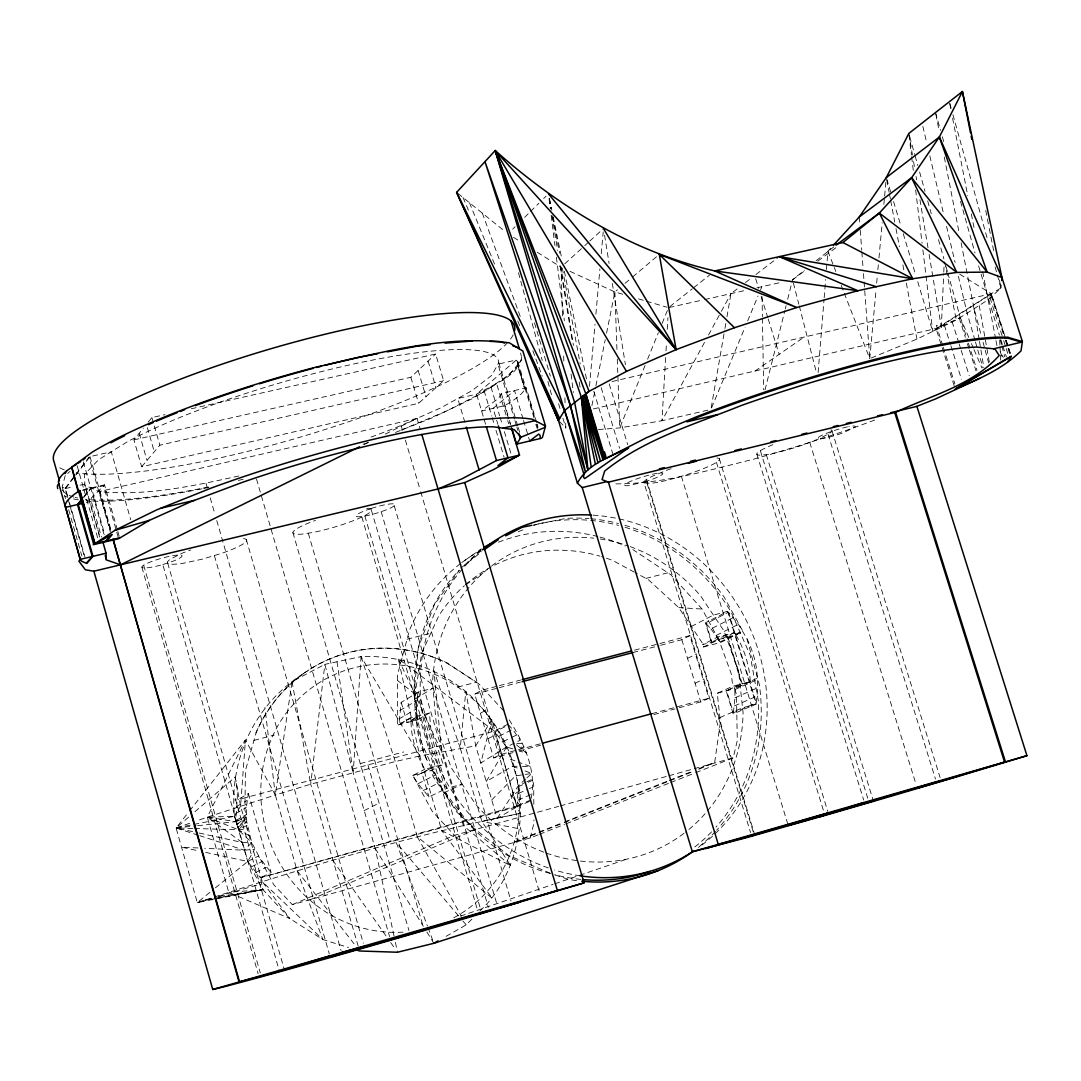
<?xml version="1.0" encoding="UTF-8"?>
<svg xmlns="http://www.w3.org/2000/svg" width="1081" height="1081" viewBox="0 0 1081 1081"><rect width="100%" height="100%" fill="white"/><g stroke="black" fill="none" stroke-linecap="round" stroke-linejoin="round"><path stroke-width="0.75" stroke-dasharray="5 3.75" d="M460.438 563.633A181.5 168.312 62.5 0 0 409.442 630.318L397.457 675.003L397.335 722.311L398.011 724.973L409.834 718.189L429.4 713.028L430.914 729.526L443.264 764.335L424.765 769.321L421.171 762.618A99.641 93.074 62.1 0 1 411.402 729.337L410.739 717.946L398.916 724.729L401.2 702.353L418.55 692.002L432.995 688.232L415.415 698.637M443.98 792.805L462.168 784.144L446.899 788.306L435.67 774.861L426.752 759.727A100.222 93.547 62 0 1 416.915 726.243L416.28 708.96L418.55 692.002L446.899 788.306L428.968 796.913L417.942 783.711L412.726 775.469L424.765 769.321M303.234 673.787C254.886 704.15 228.753 759.632 234.55 816.263L247.725 861.476L262.94 889.649L289.857 918.62L322.881 939.551L348.46 947.51M538.014 834.87L530.203 837.937L292.316 904.648L273.736 884.65L251.751 842.612L246.698 821.722L246.319 807.493L248.36 793.495L237.942 799.71L234.753 799.967M197.674 825.695L235.874 821.641C236.063 806.615 239.563 792.022 235.05 777.09L193.648 812.831M942.781 345.663L936.349 325.367L941.335 327.246L943.713 273.79M943.781 272.128L944.226 262.102M665.612 357.554L661.964 420.739L619.737 427.9L598.388 429.549M666.004 350.906L666.491 342.596M667.261 329.3L667.936 317.652M479.842 911.053C512.34 880.866 523.799 833.856 519.785 790.738L518.434 785.522C510.583 749.525 493.99 715.852 465.789 691.489C436.156 667.734 399.132 654.91 361.081 656.613L353.19 772.807L375.202 848.423L393.984 935.768M726.635 634.696L741.674 683.881L726.175 690.867L733.215 713.919L756.078 704.109L727.675 611.36L705.407 622.791L711.352 642.276L727.108 634.574L742.161 683.76L726.648 690.732L733.377 712.811L756.241 702.974L757.849 687.705L756.903 671.044A98.547 90.304 62.7 0 0 747.052 638.885L738.431 624.332L728.459 612.224L706.177 623.656L711.811 642.155M733.377 712.811L734.985 697.799L734.756 688.34L757.592 678.071M818.128 372.58L824.033 299.437M824.168 297.775L825.641 279.493M826.438 269.507L827.924 251.224L831.275 247.563M214.551 896.96C314.963 864.449 416.266 833.897 519.893 813.466L517.002 805.913L518.434 785.522L525.731 778.942M531.122 798.481C537.041 770.415 523.826 742.971 509.219 719.865M589.496 386.295L595.009 324.219M595.901 314.152L599.914 268.845M601.252 253.751L603.198 231.942M844.288 293.262L869.759 358.649L876.042 289.884M876.664 283.181L877.272 276.479M877.88 269.764L878.34 264.737M878.961 258.035L882.177 222.808M883.866 204.363L884.474 197.661M884.636 195.985L886.163 179.216M871.272 358.014L916.918 339.083L956.307 319.99L988.142 299.788L1000.952 288.019L1001.222 285.033M512.772 748.89L506.584 746.957L494.382 731.134L398.267 658.815L419.806 755.984L441.751 830.654L510.651 865.651L481.896 821.425L460.249 748.106L465.789 691.489L475.721 745.836L497.192 818.385L519.853 805.115L511.732 795.886L519.785 790.738M358.23 946.226L310.693 784.198L324.868 664.356L361.081 656.613L419.806 755.984L475.721 745.836L491.76 719.703L516.84 806.845L260.345 877.772L247.725 861.476L205.741 852.396M995.682 339.029L988.142 299.788L991.318 293.708L1000.952 288.019L999.33 279.763M698.758 769.294L714.676 762.402L720.392 722.149L717.284 693.272L732.688 686.313L750.39 681.53L749.66 674.341A97.979 89.872 62.7 0 0 735.877 634.952L734.391 632.655M337.029 661.761L353.19 772.807L324.868 664.356L292.046 681.638L275.317 795.021L297.194 870.881L322.881 939.551L262.291 881.677L240.604 806.102L235.05 777.09M453.723 917.796A135.517 128.504 63.7 0 0 500.868 872.935C544.108 800.237 507.989 702.055 429.495 672.206A135.517 128.504 63.7 0 0 281.006 720.527C241.86 782.63 261.832 867.57 321.408 909.053A135.517 128.504 63.7 0 0 406.091 931.93M398.011 724.973L417.347 719.865L414.982 693.921L421.793 652.897L438.71 615.967A161.961 150.178 62.5 0 1 464.452 585.645M711.19 407.821L724.662 330.056M724.946 328.394L725.81 323.435M726.959 316.814L730.972 293.64L738.877 287.587M464.884 422.347L457.763 398.511L476.572 394.187L502.706 380.228A128.774 23.444 -16.7 0 0 516.691 368.324L518.407 363.608L516.394 359.959L497.949 364.135L514.461 419.036M536.649 422.495L526.204 387.836L501.381 393.552L498.692 398.2L481.626 410.996L504.692 405.659L509.489 402.794A128.882 22.458 -16.7 0 0 523.582 391.187L525.055 388.093M521.664 357.162L520.299 363.905L502.706 380.228M591.888 405.699L595.563 387.566M595.888 385.917L605.225 339.758M606.563 333.164L614.886 291.951L617.427 289.803M695.705 772.658L733.175 757.889L737.296 740.526L736.431 694.61L734.769 688.543L750.39 681.53M765.01 389.957L784.86 310.585M785.265 308.963L786.076 305.72M787.684 299.248L792.549 279.803L804.345 270.277M491.76 719.703L480.802 762.983L506.584 746.957L520.285 740.215L512.597 729.324M530.203 837.937L533.919 823.29L533.892 819.911M65.211 475.613L62.144 487.166L65.036 488.369L67.752 497.936M457.722 687.084L476.505 682.179L446.899 662.842A151.867 144.016 63.7 0 0 256.075 732.837L245.414 770.577L244.941 810.264L246.279 815.709L235.874 821.641L207.282 817.168L196.364 820.952M645.073 365.446L619.737 427.9L617.819 374.188M647.6 359.203L658.37 332.664M662.18 323.3L668.504 307.68L703.028 299.923M711.555 407.929L745.093 327.111M747.674 320.895L757.997 296.032M760.578 289.816L761.862 286.708M704.488 342.407L661.964 420.739L707.933 410.158M708.501 335.029L720.541 312.855M721.338 311.382L730.972 293.64M99.682 537.135L84.913 485.274L84.426 474.505L98.533 459.776L126.936 442.007A216.362 39.956 -16.3 0 1 358.46 362.973A216.362 39.956 -16.3 0 1 498.733 362.703L491.814 375.31L471.924 390.7L440.913 407.794L401.065 425.509A216.362 39.956 -16.3 0 1 369.229 437.751M215.403 887.839L247.725 861.476L254.589 849.22L244.374 850.234L204.687 848.288M506.584 746.957L486.288 781.522L512.502 766.226L520.758 766.402M497.192 818.385L518.434 785.522L525.38 782.401M65.036 488.369L75.035 475.356M76.035 474.059L89.02 457.141L110.303 531.771M67.738 496.503L65.468 488.544L74.67 476.572M75.697 475.235L90.007 456.614L111.302 451.79L130.747 519.799M248.36 793.495L271.101 872.61L260.345 877.772L262.94 889.649L197.31 902.594L176.081 827.992L188.499 812.223M189.54 810.912L245.441 739.931L275.317 795.021L310.693 784.198L395.295 761.537L419.806 755.984M83.791 496.72L90.763 488.017M83.453 497.855L91.466 487.855L104.762 534.487M191.269 408.767L435.643 354.014L443.615 380.728L418.59 403.335L141.638 466.776L133.922 439.872L143.327 428.211M148.232 422.117L151.894 417.577L165.015 414.645M518.38 363.77L509.881 374.175L483.842 391.93L446.331 411.158L398.565 431.211M141.638 466.776L159.853 445.196L443.615 380.728M518.407 363.608L522.191 359.108L520.529 353.055M194.58 828.519L238.293 829.762L246.698 821.722L237.536 827.235L246.495 818.722L236.712 824.438L234.55 816.263L240.604 806.102L245.441 739.931L207.282 817.168L238.293 829.762L251.751 842.612L244.374 850.234L199.904 835.748M491.733 799.94L515.475 775.874L523.65 774.672M471.884 919.12L466.195 924.877L443.71 937.686M512.705 229.131L515.096 226.767M524.623 217.349L529.393 212.633M530.582 211.444L538.919 203.201M543.675 198.485L546.067 196.134M117.356 529.798L104.533 484.856L91.196 498.26L91.304 501.368L101.465 537.014M464.668 565.079L481.41 549.053M133.922 439.872L410.848 377.283L435.643 354.014M564.782 263.805L583.51 246.765M584.767 245.63L588.51 242.212M589.753 241.077L603.495 228.577M526.96 777.847L531.825 773.456L524.393 770.672M526.204 387.836L524.717 389.174L517.799 366.229M67.63 473.505L70.035 471.384M198.309 835.235L176.081 827.992L188.621 817.155M671.085 468.695A39.686 5.243 -17.2 0 0 667.031 470.127L651.357 476.653L646.452 479.396L643.965 481.545L644.06 482.95L750.538 832.559M625.034 283.371L631.385 278.006M632.655 276.939L656.748 256.575M211.768 898.352L197.31 902.594L210.227 892.055M816.128 260.751L834.681 246.211M669.828 306.626L692.313 288.776M693.637 287.735L709.501 275.128M460.871 568.038L481.653 551.796M745.458 282.546L750.741 278.506M755.984 274.493L778.023 257.616M236.712 824.438L246.387 817.222L235.874 821.641M792.549 279.803L805.804 269.993M817.736 261.17L836.289 247.441M917.728 281.736L932.714 331.421L991.277 293.964L1005.587 338.826M464.344 560.728L481.302 548.837M754.822 371.161L804.223 337.029M465.749 584.753L482.734 573.268M256.075 732.837L255.927 732.932A151.84 143.989 63.7 0 1 446.71 662.964L446.899 662.842M624.859 525.285A184.865 170.987 62.4 0 1 724.324 597.374L742.633 630.831L735.877 634.952L718.784 639.466L703.609 646.965L701.772 642.141L678.746 607.59L648.384 579.74L635.777 572.944M236.631 806.561L247.049 800.44M399.727 710.609L417.063 700.407M235.915 813.52L246.319 807.493M398.943 719L416.28 708.96L413.915 695.042L418.293 647.911L434.373 604.576L459.303 570.214C410.942 619.399 403.686 696.772 426.752 759.727M235.807 820.547L246.211 814.601M410.726 720.73L416.226 717.595M416.334 718.946L410.834 722.067L409.834 718.189M417.347 719.865L429.4 713.028M513.056 752.673L493.639 757.93L474.735 694.124L481.518 690.327L497.787 686.057M480.396 713.244L487.22 709.568M691.34 626.48L713.392 615.089L727.675 611.36M593.428 408.929L937.254 328.205L960.279 317.584L947.861 273.128M507.921 724.175L494.382 731.134L237.942 799.71M660.64 645.276L681.841 639.709L689.84 635.642L708.906 698.258L700.772 701.92L676.503 708.487M523.907 746.863L520.826 748.43L522.096 743.539L514.988 743.633L526.704 753.254L518.961 750.836M487.963 738.755L494.841 735.256M247.725 861.476L258.305 856.098L271.101 872.61M412.726 775.469L431.035 770.537L443.264 764.335M498.99 736.215L511.232 730.013M706.177 623.656L710.933 628.939L733.31 617.616M249.481 835.789L238.293 829.762L247.238 825.262M251.238 866.935L261.872 861.625M364.175 810.574L379.107 803.115M417.942 783.711L435.67 774.861L421.658 742.661L416.28 709.582M503.165 741.661L510.002 738.255M511.367 737.58L516.826 734.85M710.933 628.939L715.973 635.533L738.431 624.332M735.485 634.344L734.54 632.615L717.852 637.02L702.664 644.56L719.162 640.209M364.121 444.548L370.161 441.561M385.295 434.089L417.05 418.401L420.387 429.63M734.54 632.615L719.014 640.249L702.11 609.049L670.936 574.889L632.871 549.58M720.095 641.925L742.633 630.831M687.516 658.343L695.556 654.397M703.609 646.965L720.487 642.506L743.025 631.439M255.562 872.556L266.264 867.327M423.184 790.549L441.021 781.833M493.639 757.93L500.571 754.552L541.257 743.566M695.083 683.233L703.177 679.436M526.758 781.779L532.311 779.293L533.69 784.576L533.811 804.764M518.529 786.59L522.691 784.725M528.244 782.239L532.406 780.36M734.877 689.61L757.727 679.381M518.529 793.4L527.785 789.319M529.339 788.63L532.42 787.265M734.985 697.799L757.849 687.705M517.961 800.17L531.852 794.13M734.431 705.92L757.308 695.961M719.905 717.554L742.552 707.785L756.078 704.109M530.879 799.94L516.353 806.196L519.853 805.115M516.84 806.845L530.717 800.886M292.316 904.648L454.425 835.316L558.62 806.372M310.693 899.473L475.87 829.357L457.006 812.358L433.184 776.604L431.035 770.537M518.272 531.717L525.974 528.636M533.676 525.542L536.757 524.312M395.457 432.454L430.684 418.455L472.019 398.808L496.679 383.877L507.232 419.023M514.556 841.788L563.025 822.573M564.579 821.952L667.774 781.009M669.342 780.387L692.786 771.091M699.042 768.605L714.676 762.402M514.286 842.383L537.743 833.1M539.297 832.478L562.755 823.182M564.309 822.56L692.502 771.78M539.581 834.248L564.552 824.398M566.12 823.776L669.166 783.13M670.72 782.522L694.151 773.28M874.637 420.063C834.897 435.143 794.238 447.629 753.376 459.263C707.204 470.546 660.599 484.612 612.643 483.842M192.567 831.6L176.081 827.992L190.121 823.114M460.438 916.148L553.107 884.366M554.702 883.826L626.602 859.179M363.013 444.264L370.688 441.656M197.31 902.594L211.403 898M162.812 564.566L172.676 561.323A20.877 3.189 -15.8 0 0 179.027 555.012L175.676 555.269A20.877 3.189 -15.8 0 0 144.124 564.904L142.341 566.214A20.877 3.189 -15.8 0 0 162.812 564.566L279.425 971.319M218.2 896.46L259.981 884.177M260.345 877.772L517.002 805.913L495.03 731.837L508.57 724.892L511.583 728.216M560.242 805.926L667.328 776.172M668.95 775.726L733.175 757.889M717.284 693.272L734.769 688.543M651.938 713.649L708.906 698.258M519.529 750.93L540.568 745.241M653.843 714.609L674.882 708.92M360.23 763.578L403.686 751.971M499.422 685.624L520.569 680.071M634.506 650.167L689.84 635.642M474.735 694.124L497.571 688.124M499.192 687.705L520.393 682.125M632.925 652.559L659.018 645.708M253.967 740.363L274.169 735.08M407.051 639.249L430.819 633.196M645.898 578.403L667.815 572.822M82.994 489.801L104.533 484.856M82.615 490.585L103.573 485.761L116.356 530.676M417.05 418.401L99.209 491.571L84.913 485.274M86.399 502.503L91.304 501.368M612.008 381.552L991.318 293.708L1005.627 338.596M65.468 488.544L73.549 486.693M80.021 485.207L84.859 484.085L100.128 537.676M704.663 299.559L745.606 290.357M756.984 287.803L781.252 282.344M99.722 491.612L110.775 531.339L99.209 491.571C147.192 496.409 195.012 485.599 241.644 475.383M519.893 813.466L481.896 821.425L519.975 828.951M533.501 524.974L565.768 518.407A184.865 170.987 62.4 0 1 589.091 518.596M192.891 828.465L176.081 827.992L192.323 824.735M193.945 824.411L234.55 816.263L207.282 817.168L228.767 892.325L289.857 918.62L262.291 881.677M201.215 901.324L262.94 889.649L228.767 892.325M205.133 900.041L213.389 898.554M215.038 898.257L262.94 889.649L214.646 897.216M525.285 774.428L531.825 773.456M176.081 827.992L196.012 825.87M238.293 829.762L247.792 828.803M522.407 766.429L530.663 766.605L518.15 762.024M199.174 833.032L242.049 842.41L251.751 842.612M198.066 847.963L181.527 847.153L199.282 850.99M678.746 607.59L702.11 609.049M366.702 508.448L370.364 508.962A40.875 6.135 -16.4 0 1 365.608 515.151L359.203 518.258A40.875 6.135 -16.4 0 1 312.22 532.582L304.22 533.865A40.875 6.135 -16.4 0 1 315.517 520.353M644.06 482.95L651.667 483.234A39.686 5.243 -17.2 0 0 676.571 477.734L686.354 474.762A39.686 5.243 -17.2 0 0 716.892 458.006M570.011 271.345L614.886 291.951L622.778 294.262M638.547 298.883L644.857 300.734M646.424 301.207L666.936 307.22M550.229 873.407C496.868 859.706 453.534 817.749 431.305 768.105L413.658 777.077L432.224 811.29L454.425 835.316M554.85 874.907L568.674 879.394A184.865 170.987 62.4 0 0 580.132 881.042M510.327 759.146L516.596 761.443M512.502 766.226L518.448 768.456M550.27 873.259L508.57 855.368L470.748 825.816L441.062 787.319L435.67 774.861M634.331 572.16L612.63 560.444A161.961 150.178 62.5 0 0 601.549 556.647M959.698 274.196L991.318 293.708L936.105 328.705L941.632 346.163M513.529 237.361L520.515 241.752M537.284 252.278L561.039 267.21L573.443 345.488M446.71 662.964L478.964 684.003L504.111 711.352M242.049 842.41L207.282 817.168L275.317 795.021L264.926 707.393M397.443 680.435L414.982 693.921M457.898 193.404L505.381 231.766M361.081 656.613L395.295 761.537L417.32 836.762L492.355 898.379L441.751 830.654M510.651 865.651L463.357 825.519L441.548 751.498L398.267 658.815M559.499 421.509L565.809 427.981L565.62 421.279M458.547 915.877L396.308 842.585L427.414 925.985M462.911 921.026L466.195 924.877L464.56 921.944M297.194 870.881L355.554 945.74M332.705 860.192L386.876 937.132M390.754 942.632L395.592 949.496M715.973 635.533L720.487 642.506M375.202 848.423L423.36 926.309M426.86 931.971L433.859 943.294M417.32 836.762L461.303 916.066M1000.006 346.798L1000.263 351.825L1003.29 357.392M968.806 337.448L960.279 317.584L967.9 341.569M971.427 343.555L973.386 348.136M974.049 349.663L981.913 367.999M463.046 197.566L469.667 213.038M469.465 202.755L494.895 264.953M517.772 320.922L519.677 325.584M827.924 251.224L835.802 271.466M841.261 285.479L843.68 291.708M717.852 637.02L731.351 674.058L732.688 686.313M427.995 927.552L432.697 940.146M482.315 213.133L520.664 317.571M532.879 350.798L542.176 376.12M1000.263 351.825L1002.519 358.027M460.249 748.106L433.954 670.733L441.548 751.498M1006.141 340.191L1011.248 356.217M1006.1 340.434L1010.195 353.244M991.088 295.532L1004.844 338.677M1005.357 340.272L1010.965 357.838M989.98 297.64L1003.168 339.029M1003.681 340.623L1005.708 346.987M1006.222 348.582L1008.249 354.96M978.616 265.885L999.412 335.124M1000.911 339.812L1002.398 344.501M1002.898 346.069L1006.384 357M968.4 343.177L977.035 370.364M959.252 318.111L965.347 337.299M967.373 343.69L968.9 348.487M969.4 350.082L976.008 370.864M952.064 321.584L958.644 342.312M959.144 343.907L960.671 348.69M961.171 350.285L969.265 375.796M944.335 325.124L950.375 344.217M950.888 345.798L961.468 379.201M943.281 347.258L954.847 383.769M942.132 347.744L954.699 387.417M831.992 430.833L940.092 777.536M828.06 434.265L935.511 779.104M809.777 442.467L916.269 785.036M755.687 278.709L758.686 288.357M761.186 296.397L767.686 317.314M768.186 318.936L779.185 354.325M766.28 454.574L873.394 801.021M760.375 450.75L867.854 798.535M756.822 454.088L863.665 800.008M719.311 458.668L827.789 811.48M716.446 462.344L824.654 814.452M728.459 612.224L756.241 702.974M681.381 476.275L788.225 825.492M646.452 479.396L754.173 832.951M647.114 483.491L753.254 831.911M609.211 383.917L627.696 444.656M681.841 639.709L700.772 701.92M601.158 387.633L619.575 448.237M593.793 391.254L613.116 454.885M890.676 191.959L886.325 177.541L889.136 192.377M893.568 201.579L900.824 225.632M903.23 233.645L915.796 275.317M537.122 424.076L538.068 427.225M517.867 361.635L534.798 417.996M536.73 424.252L537.689 427.59M534.082 418.036L516.394 359.959L476.572 394.187L485.599 424.306M535.811 424.401L537.406 429.076M518.002 365.837L524.92 388.795M523.069 418.928L514.515 390.525L493.098 408.348L497.882 424.306M523.542 420.495L529.717 441.007M498.733 362.703L517.785 426.036M518.258 427.617L519.691 432.373M514.948 420.644L516.394 425.482M516.88 427.103L517.853 430.333M501.381 393.552L508.975 418.833M509.448 420.414L510.394 423.576M504.692 405.659L510.435 424.792M507.705 420.617L508.665 423.806M490.977 387.052L499.584 415.726M500.071 417.32L502.462 425.292M504.368 431.657L511.07 453.966M484.085 390.592L491.706 416.023M492.193 417.604L494.098 423.968M496.003 430.319L504.097 457.331M534.473 322.814L550.378 376.202M558.58 403.713L560.985 411.793M562.917 418.266L565.809 427.981M428.062 361.122L435.967 387.633M418.144 370.432L425.968 396.673M410.848 377.283L418.59 403.335M481.518 690.327L500.571 754.552M401.065 425.509L402.51 430.36M405.375 440.048L420.239 490.139M420.712 491.747L539.541 892.433M394.254 505.827L511.002 900.959M381.161 511.691L497.219 905.202M371.405 510.327L488.382 907.378M364.851 516.015L480.802 909.972M361.851 516.975L477.734 910.864M401.2 702.353L407.132 722.554L419.063 715.757L434.089 766.807L421.941 772.983L428.968 796.913M308.288 533.217L423.279 926.836M367.959 764.943L390.403 841.802M292.897 532.595L408.942 930.538M256.481 478.991L389.606 936.632M246.292 539.5L363.324 943.213M975.008 340.42L967.144 313.193L957.82 273.871M975.481 342.015L977.332 348.42M977.792 350.028L982.886 367.635M205.985 483.261L207.39 488.126M210.2 497.855L214.889 514.083M216.768 520.569L341.042 950.523M214.389 555.702L329.3 953.847M151.894 417.577L159.853 445.196M147.327 427.617L154.286 451.79M139.206 433.305L147.002 460.425M167.704 563.066L284.398 969.86M143.692 565.228L260.291 972.927M141.895 567.201L258.129 973.697M117.815 531.406L119.653 537.825M116.802 532.284L118.626 538.703M90.007 456.614L110.843 529.663M83.372 461.965L104.127 534.825M77.102 465.587L98.249 539.838M69.549 502.881L84.926 557.026M68.198 499.53L84.494 556.891M62.333 487.301L65.509 498.49M68.684 509.678L81.845 556.039M935.524 112.546L940.524 130.301M942.335 136.76L943.699 141.597M960.482 201.323L974.994 252.981M909.716 136.652L914.661 154.34M915.107 155.948L917.81 165.596M919.607 172.014L924.998 191.31M927.687 200.958L931.282 213.808M938.47 239.536L943.862 258.818M946.078 266.777L947.415 271.547M951.158 108.208L949.361 101.722L950.983 109.978M952.956 114.681L987.048 237.806M995.115 266.966L996.912 273.439M997.358 275.06L1000.952 288.019M518.488 272.777L542.203 360.392M547.905 381.485L551.864 396.092M961.117 242.806L974.076 308.774L981.345 335.88M983.061 342.258L984.777 348.636M985.196 350.23L988.629 362.986M747.052 638.885L759.308 684.462A184.865 170.987 62.4 0 1 716.689 830.1M1000.303 339.826L1001.506 344.447M1001.911 345.988L1004.722 356.798M793.386 283.06L798.845 304.247M799.264 305.882L816.466 372.675M922.836 126.369L926.714 142.76M929.822 155.867L943.821 214.862M946.537 226.334L955.091 262.399M395.389 942.362L397.524 952.239M549.459 198.715L551.823 210.241M553.188 216.822L561.647 257.981M564.35 271.155L587.01 381.458M944.645 262.088L956.307 319.99M985.723 210.403L988.966 226.929M989.291 228.577L994.142 253.346M935.849 114.194L939.092 130.679M944.281 157.069L959.171 232.915M952.591 118.234L967.779 195.81M971.346 213.957L974.576 230.469M982.656 271.723L988.142 299.788M995.993 340.664L996.939 345.569M889.447 194.026L890.379 198.972M890.69 200.62L894.757 222.037M896 228.631L899.433 246.765M902.878 264.899L904.121 271.493M906.31 283.033L916.918 339.083M549.378 198.728L551.229 208.647M552.769 216.903L559.553 253.251M562.336 268.129L580.227 363.959M292.046 681.638L310.693 784.198M979.21 305.491L989.439 362.743M908.824 133.436L912.432 154.975M913.553 161.596L914.661 168.231M916.053 176.514L916.607 179.824M919.931 199.701L927.998 247.738M929.106 254.359L941.335 327.246M974.076 308.774L979.224 339.758M979.494 341.393L983.832 367.486M549.256 198.769L550.878 208.782M551.959 215.443L557.62 250.454M560.053 265.467L572.471 342.164M604.563 235.226L609.103 263.453M612.305 283.384L625.413 364.756M579.24 382.134L580.038 387.133M549.08 198.782L550.324 208.809M551.161 215.484L554.931 245.549M556.404 257.237L564.35 320.692M571.052 374.134L573.362 392.511M909.026 135.111L911.432 155.069M911.634 156.731L913.445 171.703M915.648 190.013L922.079 243.252M922.877 249.9L932.714 331.421M859.273 216.97L859.773 223.645M860.26 230.307L861.746 250.306M861.868 251.981L862.976 266.98M863.462 273.642L863.962 280.303M864.084 281.979L869.759 358.649M999.668 340.083L999.925 345.123M1000.425 355.163L1000.682 360.162M614.886 291.951L616.981 350.69M617.278 359.081L617.764 372.513M561.039 267.21L562.525 317.449M563.674 355.973L563.823 360.986M564.917 397.835L565.16 406.213M762.051 296.68L762.402 316.638M762.429 318.3L763.699 389.822M243.171 479.275A240.293 44.402 -16.3 0 1 238.374 480.41M208.322 487.018A240.293 44.402 -16.3 0 1 85.304 499.273M77.724 498.03A240.293 44.402 -16.3 0 1 75.089 497.409M73.859 497.057A240.293 44.402 -16.3 0 1 62.306 489.936M208.822 487.423A242.617 44.834 -16.3 0 1 203.701 488.477M202.012 488.815A242.617 44.834 -16.3 0 1 85.994 500.76M78.44 499.868A242.617 44.834 -16.3 0 1 73.454 498.922M67.792 497.274A242.617 44.834 -16.3 0 1 64.347 495.774M513.178 334.813A240.063 46.537 -16.3 0 1 508.84 341.164M507.665 342.515A240.063 46.537 -16.3 0 1 306.99 435.116A240.063 46.537 -16.3 0 1 76.21 472.829M64.265 469.884A240.063 46.537 -16.3 0 1 57.658 466.33M243.509 538.635A41.281 6.27 -16 0 1 222.808 552.945L202.742 559.053L183.756 563.16A41.281 6.27 -16 0 1 167.785 563.417L167.406 561.823L169.758 559.499L181.838 553.35A41.281 6.27 -16 0 1 190.783 549.959M847.49 426.873A19.674 2.513 -17.6 0 0 825.235 433.832A19.674 2.513 -17.6 0 0 818.83 438.818L821.047 438.737A19.674 2.513 -17.6 0 0 842.653 433.008L854.922 427.211A19.674 2.513 -17.6 0 0 848.774 426.617M830.83 429.806A39.375 5.094 -17.5 0 1 830.6 432.643L820.736 438.062L803.98 444.588A39.375 5.094 -17.5 0 1 768.051 454.344L762.051 455.115A39.375 5.094 -17.5 0 1 757.97 452.344L761.632 449.912A39.375 5.094 -17.5 0 1 775.347 443.683M684.043 833.275A164.961 152.57 62.4 0 1 545.378 852.733M543.878 852.179A164.961 152.57 62.4 0 1 475.437 804.061L451.169 767.632L436.535 726.446L432.562 683.435A164.961 152.57 62.4 0 1 490.423 566.89M491.747 565.876A164.961 152.57 62.4 0 1 593.847 538.162M600.225 538.987A164.961 152.57 62.4 0 1 628.737 546.121M630.277 546.662A164.961 152.57 62.4 0 1 700.583 595.847L724.027 631.034L738.512 670.76L743.066 712.46A164.961 152.57 62.4 0 1 685.368 832.262M465.668 584.564A161.961 150.178 62.5 0 1 599.928 556.161M461.736 562.647A181.5 168.312 62.5 0 1 481.585 549.986M498.49 542.176A181.5 168.312 62.5 0 1 598.415 536.676M600.023 537.095A181.5 168.312 62.5 0 1 625.304 546.027M590.78 518.745A184.865 170.987 62.4 0 1 618.562 523.528M715.541 831.33A184.865 170.987 62.4 0 1 698.475 847.166M580.983 879.407A183.121 169.393 62.4 0 1 554.958 874.772M538.338 523.934A183.121 169.393 62.4 0 1 589.037 520.272M590.685 520.407A183.121 169.393 62.4 0 1 618.643 525.42M625.048 527.271A183.121 169.393 62.4 0 1 731.188 612.211L750.16 655.086L758.376 700.988A183.121 169.393 62.4 0 1 716.014 827.073M711.555 831.884A183.121 169.393 62.4 0 1 693.043 848.315M580.254 875.84A184.351 170.379 62.3 0 1 554.485 869.962M548.324 867.921A184.351 170.379 62.3 0 1 424.428 724.554A184.351 170.379 62.3 0 1 480.923 550.999M593.104 515.151A184.351 170.379 62.3 0 1 758.011 649.343A184.351 170.379 62.3 0 1 698.542 847.572M371.067 508.489L366.27 510.178A20.377 3.054 -16.5 0 0 361.378 516.569L365.324 515.948A20.377 3.054 -16.5 0 0 380.012 512.097L384.755 510.435A20.377 3.054 -16.5 0 0 393.862 503.881A20.377 3.054 -16.5 0 0 371.067 508.489M646.411 481.315L628.818 485.599A19.931 2.662 -17.1 0 1 632.034 480.721A19.931 2.662 -17.1 0 1 658.842 473.1L661.356 472.978A19.931 2.662 -17.1 0 1 646.411 481.315"/><path stroke-width="1.5" d="M1001.655 280.533L1001.925 277.533L962.414 91.507L908.824 133.436L886.325 177.541L859.273 216.97L833.519 245.117M970.508 132.801L962.414 91.507L939.362 137.03L1001.925 277.533L1022.396 341.596L1021.018 350.879C1002.911 368.702 979.481 379.012 956.347 388.525L1011.208 356.446L1007.884 361.689M112.992 539.311L239.05 981.926L274.196 972.832L330.3 955.793M540.257 438.521L540.122 435.481L538.73 434.062L529.717 441.007M518.272 455.763L493.26 469.749L464.722 482.572L93.871 571.2L85.358 569.782L78.899 561.147L80.251 559.35L65.211 505.57A131.828 23.512 -16 0 1 78.129 491.625L71.711 467.141L92.561 451.926A242.617 44.834 -16.3 0 1 315.638 367.243C378.958 353.244 443.953 334.515 509.327 342.812L522.88 351.068L545.5 426.036L542.446 437.386L541.392 438.251L516.569 444.115L511.826 428.319M979.575 378.364L935.795 398.821L916.891 406.348L1026.95 755.673L997.223 764.686A236.982 3.378 -16.4 0 1 834.937 812.547L744.579 838.207L692.326 851.774L582.227 487.585L577.416 483.207L558.445 420.428L564.579 410.456L589.05 391.336L626.48 371.391L676.138 349.622L734.458 327.719L796.778 307.517L857.895 290.721L912.702 278.736L956.834 272.426L987.142 272.101L1001.925 277.533M65.009 473.6L66.792 470.748L76.643 463.965M516.569 444.115L521.123 437.116L545.135 427.36M556.688 413.942L558.445 420.428L456.614 192.377L495.193 150.57C558.188 206.457 632.047 251.887 714.798 270.939L842.91 242.536L879.339 213.065L911.594 177.743L939.362 137.03L987.142 272.101L911.594 177.743L859.273 216.97M577.416 483.207C587.645 463.56 610.116 456.885 628.669 447.858L584.767 478.572L583.591 477.356L583.862 474.221L564.579 410.456L484.977 161.637L570.471 405.807L587.875 469.695L581.375 397.186L495.193 150.57L676.138 349.622L659.288 254.427L796.778 307.517L714.798 270.939L857.895 290.721L779.32 256.629L912.702 278.736L879.339 213.065L836.032 245.198M81.697 499.327L77.508 504.557L92.277 556.499L86.304 563.269L81.507 561.161L80.291 559.593L58.752 483.585L57.482 485.639A242.617 44.834 -16.3 0 0 57.712 488.626M81.345 500.476L78.21 504.395L92.98 556.337L86.737 563.404M105.884 541.081L111.235 535.014L93.236 544.702L118.626 538.703L149.394 520.353L190.905 501.692L242.198 482.423A216.93 34.578 -16.3 0 1 493.017 426.806L514.299 429.67L521.123 437.116M106.587 540.919L112.235 534.527M83.088 459.952L85.061 458.236M484.261 549.756L498.246 539.743L483.95 547.216M886.325 177.541L939.362 137.03M78.589 491.328L79.886 490.517L95.006 543.648L114.937 530.312L156.515 509.962L210.727 488.247A243.252 38.794 -16.3 0 1 532.379 419.293L545.5 426.036M511.394 427.968L519.529 455.074L496.476 460.547L462.073 478.775L438.021 488.95M78.129 491.625L79.886 490.517M955.199 389.011L1011.248 356.217M78.008 463.181L80.737 461.601M354.852 949.51L359.649 950.996L397.524 952.239L433.859 943.294L438.075 940.889M519.529 455.074L497.949 465.533L507.948 457.817L498.368 425.9M505.692 535.852L522.082 527.298L531.866 525.298M359.581 446.791L120.599 564.822L106.141 559.823L106.073 553.229L102.844 541.878M1022.396 341.596L1007.951 337.34A233.874 32.011 -17.6 0 0 696.732 416.671L646.681 437.616L605.509 458.709L585.78 393.7L495.193 150.57L626.48 371.391M895.622 412.307C930.741 395.578 972.522 385.39 999.195 355.487L994.912 348.92L976.548 347.069A208.579 28.471 -17.6 0 0 740.998 405.618C694.434 424.401 644.317 439.183 604.644 471.086L602.063 479.64L608.414 482.167L895.622 412.307L1005.452 761.835L917.269 788.252M993.655 348.798L1021.518 342.164L1008.249 338.258A233.888 31.944 -17.6 0 0 697.015 417.617L686.881 421.86L717.649 414.523M754.66 834.559L751.511 835.789L828.289 813.088L705.704 848.626M818.371 817.29L863.773 802.534M433.859 943.294L658.451 870.529M464.722 482.572L584.091 882.853L463.046 919.107A246.927 3.824 -16.3 0 1 224.308 986.696L212.754 989.493L93.871 571.2M478.694 914.094L557.364 890.528L421.82 434.44M754.241 835.14L718.257 844.329L608.414 482.167M873.394 801.021L788.225 825.492M424.225 930.079L330.232 957.077M114.937 530.312L149.394 520.353M212.754 989.493L584.091 882.853M692.326 851.774L1026.95 755.673M824.654 814.452L868.854 801.764M936.511 782.32L959.712 775.658M498.179 908.432L518.826 902.581M340.501 952.861L364.256 946.456L284.398 969.9M542.878 743.12L651.938 713.649M522.204 679.638L631.25 651.019M522.028 681.706L632.925 652.559M582.227 487.585L606.833 481.613M659.329 468.87L664.261 467.668M690.502 461.303L695.421 460.101M734.796 450.547L741.363 448.953M770.888 441.791L775.807 440.602M802.061 434.224L806.98 433.035M833.235 426.657L838.153 425.468M846.355 423.468L851.274 422.279M877.515 415.901L882.447 414.712M890.649 412.726L916.891 406.348M80.251 559.35L106.073 553.229M119.653 537.825L94.79 543.702L79.67 490.571M160.92 508.205L194.445 500.368M503.057 428.157L535.054 420.671M65.441 507.354L83.115 503.26M377.539 353.73L358.014 357.446A240.293 44.402 -16.3 0 0 324.597 365.405M387.295 351.865L416.726 346.258L429.981 344.798M444.994 343.136L472.167 341.042M490.071 341.38L499.949 341.569L504.732 343.136M779.32 256.629L876.34 286.681M512.732 345.785L519.123 347.893L519.407 348.96M842.91 242.536L912.702 278.736M879.339 213.065L956.834 272.426L911.594 177.743M659.288 254.427L734.458 327.719M548.445 193.769L676.138 349.622L603.495 228.577M559.62 418.523L456.614 192.377L564.579 410.456L585.443 472.005L570.471 405.807L495.193 150.57L589.05 391.336L585.78 393.7L604.252 459.371L584.267 394.903L603.009 460.047L582.74 396.105L600.523 461.371L581.375 397.186L591.212 467.141M533.933 363.162L535.919 367.81M539.23 375.553L541.216 380.188M542.554 383.282L558.445 420.428L555.539 412.523M547.013 392.444L548.918 397.105M550.188 400.213L558.445 420.428M1007.951 337.34L1008.249 338.258M495.193 150.57L574.619 402.524L587.875 469.695M894.744 412.631L1004.546 762.105M696.732 416.671L697.015 417.617M604.495 451.858L605.941 456.628M510.921 320.706L519.123 347.893M518.826 433.562L520.285 438.4M486.423 426.981L496.476 460.547M466.303 427.103L479.126 470.019M113.154 539.311L239.523 981.805M105.208 555.539L106.141 558.782M71.711 467.141L93.696 544.419M59.455 480.842L54.05 461.79A240.063 46.537 -16.3 0 1 280.411 346.001A240.063 46.537 -16.3 0 1 514.61 330.772M597.982 462.871L581.375 397.186L595.442 464.357M971.157 136.098L971.805 139.395M58.806 483.91L58.469 481.788A131.72 24.539 -15.9 0 1 66.792 470.748M110.803 442.832A240.293 44.402 -16.3 0 1 124.693 435.711M148.462 424.657A240.293 44.402 -16.3 0 1 153.272 422.549M156.529 421.158A240.293 44.402 -16.3 0 1 177.149 412.672M180.122 411.496A240.293 44.402 -16.3 0 1 184.635 409.74M195.404 405.632A240.293 44.402 -16.3 0 1 252.995 385.809M259.481 383.782A240.293 44.402 -16.3 0 1 313.206 368.351M316.463 367.499A240.293 44.402 -16.3 0 1 321.354 366.229M688.381 463.303A39.686 5.243 -17.2 0 1 696.407 461.209M649.613 871.489A183.121 169.393 62.4 0 1 582.618 879.556M691.908 852.139A184.865 170.987 62.4 0 1 581.781 881.218M693.124 851.328A184.351 170.379 62.3 0 1 580.254 875.84M482.221 549.945A184.351 170.379 62.3 0 1 591.456 515.042M866.192 802.629L864.651 803.224L941.092 780.739L866.192 802.629M411.685 933.079L409.888 933.768L489.328 910.607L411.685 933.079"/></g></svg>
